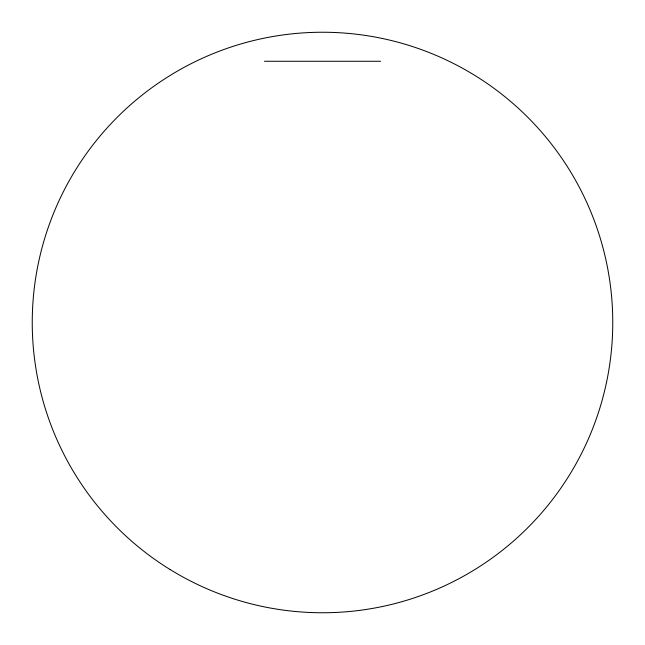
<?xml version="1.0" encoding="UTF-8"?>
<svg xmlns="http://www.w3.org/2000/svg" width="645" height="645" viewBox="0 0 645 645"><rect width="100%" height="100%" fill="white"/><g stroke="black" fill="none" stroke-linecap="round" stroke-linejoin="round"><path stroke-width="0.97" d="M264.45 61.267L380.55 61.267M170.151 569.559A290.258 290.258 0 0 0 612.637 330.909A290.258 290.258 0 0 0 184.712 67.032A290.258 290.258 0 0 0 170.151 569.559"/></g></svg>
